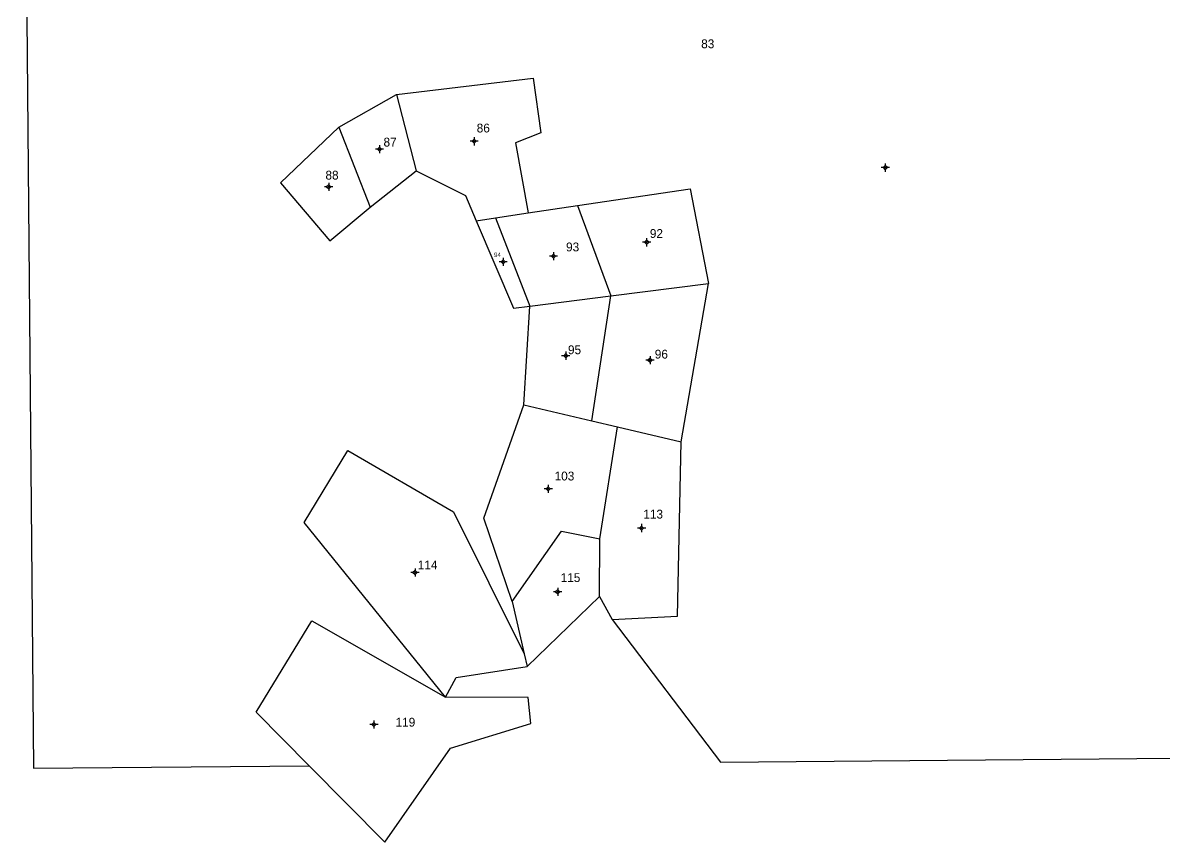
# Model space of a CAD drawing. Extents: x 552052 to 552609, y 1838481 to 1839024.
# Drawn here: x 552064.8 to 552413.4, y 1838481.3 to 1838731.8 of the extents above; entities that cross this region are included whole.
import ezdxf

# ---------------------------------------------------------------- set-up
doc = ezdxf.new("R2010")
doc.units = 0
for name, color, linetype in [('Level 10', 7, 'Continuous'), ('Level 11', 7, 'Continuous'), ('Level 15', 7, 'Continuous')]:
    doc.layers.add(name, color=color, linetype=linetype)

msp = doc.modelspace()

# ---------------------------------------------------------------- linework, layer by layer
at = {"layer": 'Level 10'}
for p, q in [((552161.31, 1838699.93), (552178.92, 1838709.83)), ((552178.92, 1838709.83), (552184.9, 1838686.5)), ((552161.31, 1838699.93), (552170.87, 1838675.42)), ((552170.87, 1838675.42), (552184.9, 1838686.5)), ((552219.18, 1838673.68), (552234.23, 1838675.93)), ((552234.23, 1838675.93), (552244.44, 1838648.3)), ((552203.25, 1838671.28), (552209.19, 1838672.19)), ((552209.19, 1838672.19), (552219.18, 1838673.68)), ((552209.19, 1838672.19), (552219.64, 1838645.15)), ((552244.44, 1838648.3), (552274.19, 1838652.07)), ((552265.86, 1838603.75), (552274.19, 1838652.07)), ((552219.64, 1838645.15), (552244.44, 1838648.3)), ((552238.62, 1838610.16), (552244.44, 1838648.3)), ((552217.79, 1838615.06), (552219.64, 1838645.15)), ((552217.79, 1838615.06), (552238.62, 1838610.16)), ((552238.62, 1838610.16), (552246.4, 1838608.33)), ((552241.08, 1838574.01), (552246.4, 1838608.33)), ((552246.4, 1838608.33), (552265.86, 1838603.75)), ((552240.97, 1838556.39), (552241.08, 1838574.01)), ((552214.27, 1838554.94), (552217.96, 1838538.91)), ((552218.85, 1838535.02), (552240.97, 1838556.39)), ((552240.97, 1838556.39), (552244.78, 1838549.36)), ((552217.96, 1838538.91), (552218.85, 1838535.02))]:
    msp.add_line(p, q, dxfattribs=at)
for points in [[(552064.78, 1838871.05), (552067.99, 1838503.96), (552152.29, 1838504.7)], [(552178.92, 1838709.83), (552220.65, 1838714.83), (552223.03, 1838698.19), (552215.29, 1838695.1), (552219.18, 1838673.68)], [(552161.31, 1838699.93), (552143.52, 1838682.88), (552158.52, 1838665.15), (552170.87, 1838675.42)], [(552184.9, 1838686.5), (552199.96, 1838679), (552203.25, 1838671.28)], [(552234.23, 1838675.93), (552268.6, 1838681.07), (552274.19, 1838652.07)], [(552203.25, 1838671.28), (552214.69, 1838644.53), (552219.64, 1838645.15)], [(552214.27, 1838554.94), (552205.64, 1838580.42), (552217.79, 1838615.06)], [(552244.78, 1838549.36), (552264.75, 1838550.4), (552265.86, 1838603.75)], [(552193.86, 1838525.62), (552150.71, 1838579.06), (552164.07, 1838601.04), (552196.37, 1838582.29), (552217.96, 1838538.91)], [(552214.27, 1838554.94), (552229.32, 1838576.39), (552241.08, 1838574.01)], [(552152.29, 1838504.7), (552136.09, 1838521.07), (552153.07, 1838549.04), (552193.86, 1838525.62)], [(552244.78, 1838549.36), (552277.94, 1838505.8), (552486.06, 1838507.61), (552487.64, 1838508.4)], [(552193.86, 1838525.62), (552197.15, 1838531.64), (552218.85, 1838535.02)], [(552152.29, 1838504.7), (552175.41, 1838481.33), (552195.46, 1838510.11), (552219.92, 1838517.57), (552219.19, 1838525.53), (552193.86, 1838525.62)]]:
    msp.add_lwpolyline(points, dxfattribs=at)
at = {"layer": 'Level 11'}
for p, q in [((552202.65, 1838696.21), (552202.02, 1838695.58)), ((552202.65, 1838696.83), (552202.65, 1838696.21)), ((552203.27, 1838695.58), (552202.65, 1838696.21)), ((552173.11, 1838693.14), (552172.48, 1838693.14)), ((552173.73, 1838693.77), (552173.11, 1838693.14)), ((552173.11, 1838693.14), (552173.73, 1838692.52)), ((552173.73, 1838694.39), (552173.73, 1838693.77)), ((552174.36, 1838693.14), (552173.73, 1838693.77)), ((552173.73, 1838692.52), (552174.36, 1838693.14)), ((552173.73, 1838692.52), (552173.73, 1838691.89)), ((552174.98, 1838693.14), (552174.36, 1838693.14)), ((552202.02, 1838695.58), (552201.4, 1838695.58)), ((552202.02, 1838695.58), (552202.65, 1838694.96)), ((552202.65, 1838694.96), (552203.27, 1838695.58)), ((552202.65, 1838694.96), (552202.65, 1838694.33)), ((552203.9, 1838695.58), (552203.27, 1838695.58)), ((552327.62, 1838687.51), (552326.99, 1838687.51)), ((552328.24, 1838688.13), (552327.62, 1838687.51)), ((552327.62, 1838687.51), (552328.24, 1838686.88)), ((552328.24, 1838688.76), (552328.24, 1838688.13)), ((552328.87, 1838687.51), (552328.24, 1838688.13)), ((552328.24, 1838686.88), (552328.87, 1838687.51)), ((552328.24, 1838686.88), (552328.24, 1838686.26)), ((552329.49, 1838687.51), (552328.87, 1838687.51)), ((552158.21, 1838682.25), (552157.58, 1838681.63)), ((552158.21, 1838682.88), (552158.21, 1838682.25)), ((552158.83, 1838681.63), (552158.21, 1838682.25)), ((552157.58, 1838681.63), (552156.96, 1838681.63)), ((552157.58, 1838681.63), (552158.21, 1838681)), ((552158.21, 1838681), (552158.83, 1838681.63)), ((552158.21, 1838681), (552158.21, 1838680.38)), ((552159.46, 1838681.63), (552158.83, 1838681.63)), ((552254.71, 1838664.71), (552254.08, 1838664.71)), ((552255.33, 1838665.33), (552254.71, 1838664.71)), ((552254.71, 1838664.71), (552255.33, 1838664.08)), ((552255.33, 1838665.96), (552255.33, 1838665.33)), ((552255.96, 1838664.71), (552255.33, 1838665.33)), ((552255.33, 1838664.08), (552255.96, 1838664.71)), ((552256.58, 1838664.71), (552255.96, 1838664.71)), ((552226.9, 1838661.69), (552226.9, 1838661.06)), ((552255.33, 1838664.08), (552255.33, 1838663.46)), ((552210.89, 1838658.72), (552210.27, 1838658.72)), ((552211.52, 1838659.34), (552210.89, 1838658.72)), ((552210.89, 1838658.72), (552211.52, 1838658.09)), ((552211.52, 1838659.97), (552211.52, 1838659.34)), ((552212.14, 1838658.72), (552211.52, 1838659.34)), ((552211.52, 1838658.09), (552212.14, 1838658.72)), ((552211.52, 1838658.09), (552211.52, 1838657.47)), ((552212.77, 1838658.72), (552212.14, 1838658.72)), ((552226.28, 1838660.44), (552225.65, 1838660.44)), ((552226.9, 1838661.06), (552226.28, 1838660.44)), ((552226.28, 1838660.44), (552226.9, 1838659.81)), ((552227.53, 1838660.44), (552226.9, 1838661.06)), ((552226.9, 1838659.81), (552227.53, 1838660.44)), ((552226.9, 1838659.81), (552226.9, 1838659.19)), ((552228.15, 1838660.44), (552227.53, 1838660.44)), ((552230, 1838630.03), (552229.37, 1838630.03)), ((552230.62, 1838630.66), (552230, 1838630.03)), ((552230, 1838630.03), (552230.62, 1838629.41)), ((552230.62, 1838631.28), (552230.62, 1838630.66)), ((552231.25, 1838630.03), (552230.62, 1838630.66)), ((552230.62, 1838629.41), (552231.25, 1838630.03)), ((552231.87, 1838630.03), (552231.25, 1838630.03)), ((552256.36, 1838629.9), (552256.36, 1838629.28)), ((552230.62, 1838629.41), (552230.62, 1838628.78)), ((552255.73, 1838628.65), (552255.11, 1838628.65)), ((552256.36, 1838629.28), (552255.73, 1838628.65)), ((552255.73, 1838628.65), (552256.36, 1838628.03)), ((552256.98, 1838628.65), (552256.36, 1838629.28)), ((552256.36, 1838628.03), (552256.98, 1838628.65)), ((552256.36, 1838628.03), (552256.36, 1838627.4)), ((552257.61, 1838628.65), (552256.98, 1838628.65)), ((552224.66, 1838589.36), (552224.03, 1838589.36)), ((552225.28, 1838589.98), (552224.66, 1838589.36)), ((552224.66, 1838589.36), (552225.28, 1838588.73)), ((552225.28, 1838590.61), (552225.28, 1838589.98)), ((552225.91, 1838589.36), (552225.28, 1838589.98)), ((552225.28, 1838588.73), (552225.91, 1838589.36)), ((552225.28, 1838588.73), (552225.28, 1838588.11)), ((552226.53, 1838589.36), (552225.91, 1838589.36)), ((552253.8, 1838577.97), (552253.17, 1838577.34)), ((552253.8, 1838578.59), (552253.8, 1838577.97)), ((552254.42, 1838577.34), (552253.8, 1838577.97)), ((552253.17, 1838577.34), (552252.55, 1838577.34)), ((552253.17, 1838577.34), (552253.8, 1838576.72)), ((552253.8, 1838576.72), (552254.42, 1838577.34)), ((552253.8, 1838576.72), (552253.8, 1838576.09)), ((552255.05, 1838577.34), (552254.42, 1838577.34)), ((552183.96, 1838563.77), (552183.33, 1838563.77)), ((552184.58, 1838564.39), (552183.96, 1838563.77)), ((552183.96, 1838563.77), (552184.58, 1838563.14)), ((552184.58, 1838565.02), (552184.58, 1838564.39)), ((552185.21, 1838563.77), (552184.58, 1838564.39)), ((552184.58, 1838563.14), (552185.21, 1838563.77)), ((552185.83, 1838563.77), (552185.21, 1838563.77)), ((552184.58, 1838563.14), (552184.58, 1838562.52)), ((552227.54, 1838557.87), (552226.92, 1838557.87)), ((552228.17, 1838558.49), (552227.54, 1838557.87)), ((552227.54, 1838557.87), (552228.17, 1838557.24)), ((552228.17, 1838559.12), (552228.17, 1838558.49)), ((552228.79, 1838557.87), (552228.17, 1838558.49)), ((552228.17, 1838557.24), (552228.79, 1838557.87)), ((552228.17, 1838557.24), (552228.17, 1838556.62)), ((552229.42, 1838557.87), (552228.79, 1838557.87)), ((552172.03, 1838518.54), (552172.03, 1838517.91)), ((552171.4, 1838517.29), (552170.78, 1838517.29)), ((552172.03, 1838517.91), (552171.4, 1838517.29)), ((552171.4, 1838517.29), (552172.03, 1838516.66)), ((552172.65, 1838517.29), (552172.03, 1838517.91)), ((552172.03, 1838516.66), (552172.65, 1838517.29)), ((552172.03, 1838516.66), (552172.03, 1838516.04)), ((552173.28, 1838517.29), (552172.65, 1838517.29))]:
    msp.add_line(p, q, dxfattribs=at)
for centre in [(552173.73, 1838693.14), (552202.65, 1838695.58), (552328.24, 1838687.51), (552158.21, 1838681.63), (552255.33, 1838664.71), (552211.52, 1838658.72), (552226.9, 1838660.44), (552230.62, 1838630.03), (552256.36, 1838628.65), (552225.28, 1838589.36), (552253.8, 1838577.34), (552184.58, 1838563.77), (552228.17, 1838557.87), (552172.03, 1838517.29)]:
    msp.add_circle(centre, 0.15, dxfattribs=at)

# ---------------------------------------------------------------- texts
at = {"layer": 'Level 15'}
for s, height, p in [('83', 2.7, (552271.99, 1838724.02)), ('86', 2.7, (552203.42, 1838698.27)), ('87', 2.7, (552174.96, 1838693.97)), ('88', 2.7, (552157.22, 1838683.87)), ('92', 2.7, (552256.31, 1838666.03)), ('93', 2.7, (552230.71, 1838661.92)), ('94', 1.35, (552208.72, 1838660.2)), ('95', 2.7, (552231.3, 1838630.49)), ('96', 2.7, (552257.82, 1838629.15)), ('103', 2.7, (552227.22, 1838591.9)), ('113', 2.7, (552254.31, 1838580.26)), ('114', 2.7, (552185.42, 1838564.72)), ('115', 2.7, (552229.06, 1838560.85)), ('119', 2.7, (552178.63, 1838516.66))]:
    msp.add_text(s, height=height, dxfattribs=at).set_placement(p)

doc.saveas('drawing.dxf')
